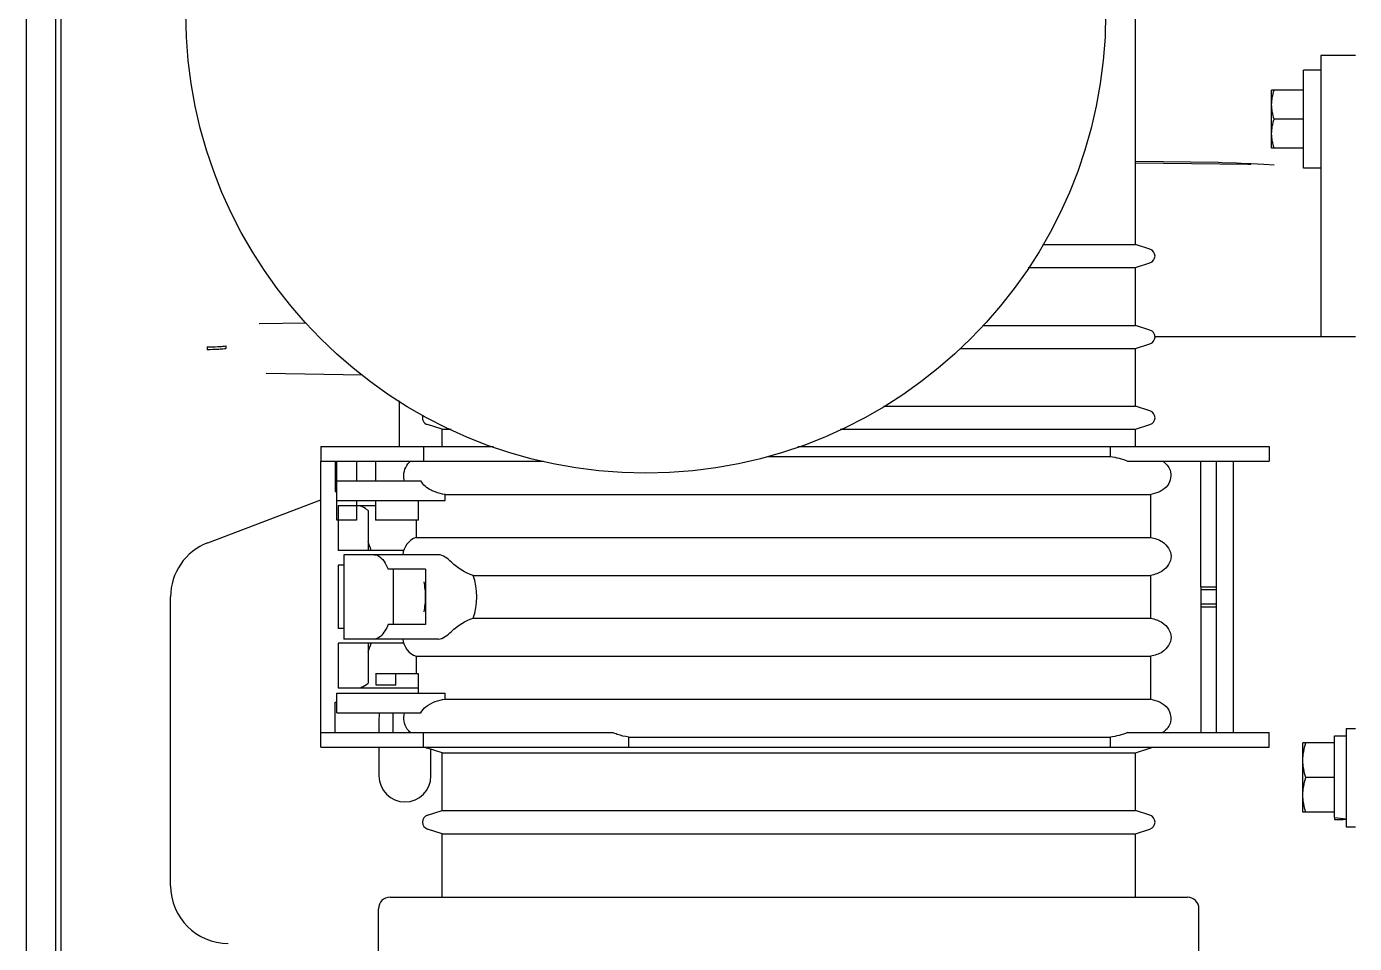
# Model space of a CAD drawing. Header units: millimetres. Extents: x 17886 to 18265, y -8727 to -7321.
# Drawn here: x 18004.721 to 18007.019, y -7649.18 to -7647.592 of the extents above; entities that cross this region are included whole.
import ezdxf

# ---------------------------------------------------------------- set-up
doc = ezdxf.new("R2010")
doc.units = ezdxf.units.MM
doc.layers.add('3551370_DKREDXF_CONTINUOUS_LINE', color=7, linetype='Continuous')
doc.layers.add('3884027_DKREDXF_CONTINUOUS_LINE', color=7, linetype='Continuous')

msp = doc.modelspace()

# ---------------------------------------------------------------- linework, layer by layer
at = {"layer": '3551370_DKREDXF_CONTINUOUS_LINE', "color": 7, "linetype": 'Continuous'}
for p, q in [((18004.77086, -7646.8418), (18004.77086, -7649.80355)), ((18005.03355, -7648.14702), (18005.03355, -7648.15132)), ((18005.06562, -7648.14514), (18005.06562, -7648.14949))]:
    msp.add_line(p, q, dxfattribs=at)
at = {"layer": '3551370_DKREDXF_CONTINUOUS_LINE', "color": 6, "linetype": 'Continuous'}
for p, q in [((18004.72068, -7649.79285), (18004.72068, -7646.8525)), ((18004.78068, -7649.50997), (18004.78068, -7647.05748)), ((18005.20482, -7648.10581), (18005.12352, -7648.10723)), ((18005.13551, -7648.19261), (18005.30217, -7648.19552)), ((18005.36568, -7648.24062), (18005.36568, -7648.31968))]:
    msp.add_line(p, q, dxfattribs=at)
at = {"layer": '3551370_DKREDXF_CONTINUOUS_LINE', "color": 7, "linetype": 'Continuous'}
for points in [[(18005.03355, -7648.14702), (18005.03958, -7648.14701), (18005.04561, -7648.14686), (18005.05163, -7648.14651)], [(18005.03355, -7648.15132), (18005.03958, -7648.15131), (18005.04561, -7648.15117), (18005.05163, -7648.15082)]]:
    msp.add_open_spline(points, degree=3, dxfattribs=at)
for points, knots in [([(18005.05163, -7648.14651), (18005.05297, -7648.14643), (18005.05765, -7648.14611), (18005.06232, -7648.14566), (18005.06562, -7648.14514)], [0, 0, 0, 0, 0.2866463, 1, 1, 1, 1]), ([(18005.05163, -7648.15082), (18005.05297, -7648.15074), (18005.05765, -7648.15044), (18005.06232, -7648.15), (18005.06562, -7648.14949)], [0, 0, 0, 0, 0.2866828, 1, 1, 1, 1])]:
    msp.add_open_spline(points, degree=3, knots=knots, dxfattribs=at)
at = {"layer": '3884027_DKREDXF_CONTINUOUS_LINE', "color": 6, "linetype": 'Continuous'}
for p, q in [((18006.63983, -7647.96968), (18006.63983, -7647.29867)), ((18006.96068, -7647.64268), (18006.96068, -7648.12968)), ((18007.02068, -7647.64268), (18006.96068, -7647.64268)), ((18006.93068, -7647.83768), (18006.93068, -7647.66768)), ((18006.96068, -7647.66768), (18006.93068, -7647.66768)), ((18006.87568, -7647.80268), (18006.87568, -7647.70268)), ((18006.93068, -7647.70268), (18006.87568, -7647.70268)), ((18006.93068, -7647.75268), (18006.88015, -7647.75268)), ((18006.93068, -7647.80268), (18006.87568, -7647.80268)), ((18006.78361, -7647.82799), (18006.63983, -7647.82604)), ((18006.63983, -7647.8281), (18006.83444, -7647.83074)), ((18006.82271, -7647.82923), (18006.81498, -7647.82887)), ((18006.83444, -7647.83074), (18006.83981, -7647.83094)), ((18006.88036, -7647.83243), (18006.86246, -7647.83138)), ((18006.96068, -7647.83768), (18006.93068, -7647.83768)), ((18006.47993, -7647.96968), (18006.63983, -7647.96968)), ((18006.66514, -7647.97777), (18006.63983, -7647.96968)), ((18006.45434, -7648.00968), (18006.63983, -7648.00968)), ((18006.63983, -7648.00968), (18006.66514, -7648.00158)), ((18006.63983, -7648.10968), (18006.63983, -7648.00968)), ((18006.37656, -7648.10968), (18006.63983, -7648.10968)), ((18006.66514, -7648.11777), (18006.63983, -7648.10968)), ((18007.02068, -7648.12968), (18006.67344, -7648.12968)), ((18006.33586, -7648.14968), (18006.63983, -7648.14968)), ((18006.63983, -7648.14968), (18006.66514, -7648.14158)), ((18006.63983, -7648.24968), (18006.63983, -7648.14968)), ((18006.20393, -7648.24968), (18006.63983, -7648.24968)), ((18006.66514, -7648.25777), (18006.63983, -7648.24968)), ((18005.43983, -7648.28968), (18005.41452, -7648.28158)), ((18005.43983, -7648.28968), (18005.45556, -7648.28968)), ((18005.43983, -7648.31968), (18005.43983, -7648.28968)), ((18006.12911, -7648.28968), (18006.63983, -7648.28968)), ((18006.63983, -7648.28968), (18006.66514, -7648.28158)), ((18006.63983, -7648.31968), (18006.63983, -7648.28968)), ((18005.22983, -7648.31968), (18005.52887, -7648.31968)), ((18005.40769, -7648.31968), (18005.40769, -7648.34468)), ((18006.00481, -7648.3368), (18006.5966, -7648.3368)), ((18006.05579, -7648.31968), (18006.87116, -7648.31968)), ((18006.5966, -7648.3368), (18006.5966, -7648.31968)), ((18006.87116, -7648.31968), (18006.87116, -7648.34468)), ((18005.22983, -7648.34468), (18005.61565, -7648.34468)), ((18005.22983, -7648.81468), (18005.22983, -7648.34468)), ((18006.62627, -7648.34468), (18006.87116, -7648.34468)), ((18006.80983, -7648.81468), (18006.80983, -7648.34468)), ((18005.44525, -7648.40255), (18006.66641, -7648.40255)), ((18005.44525, -7648.41268), (18005.44525, -7648.40255)), ((18006.66641, -7648.4768), (18006.66641, -7648.40255)), ((18005.03435, -7648.48619), (18005.22983, -7648.412)), ((18005.25794, -7648.41268), (18005.44525, -7648.41268)), ((18005.25983, -7648.42218), (18005.25983, -7648.49968)), ((18005.39916, -7648.44668), (18005.39916, -7648.41268)), ((18005.31182, -7648.43032), (18005.31182, -7648.49968)), ((18005.39483, -7648.4768), (18006.66641, -7648.4768)), ((18005.43349, -7648.50668), (18005.26983, -7648.50668)), ((18005.25983, -7648.52468), (18005.25983, -7648.63468)), ((18005.41127, -7648.53168), (18005.34652, -7648.53168)), ((18005.35551, -7648.53168), (18005.35551, -7648.62768)), ((18005.4935, -7648.54255), (18006.66641, -7648.54255)), ((18006.66641, -7648.6168), (18006.66641, -7648.54255)), ((18006.75333, -7648.56218), (18006.75333, -7648.59718)), ((18004.96983, -7649.07968), (18004.96983, -7648.57968)), ((18006.75333, -7648.56718), (18006.77983, -7648.56718)), ((18006.77983, -7648.59218), (18006.75333, -7648.59218)), ((18005.4935, -7648.6168), (18006.66641, -7648.6168)), ((18005.43349, -7648.65268), (18005.26983, -7648.65268)), ((18005.25983, -7648.65968), (18005.25983, -7648.73718)), ((18005.37372, -7648.65968), (18005.25983, -7648.65968)), ((18005.31182, -7648.65968), (18005.31182, -7648.72903)), ((18005.39483, -7648.68255), (18006.66641, -7648.68255)), ((18006.66641, -7648.7568), (18006.66641, -7648.68255)), ((18005.25794, -7648.74668), (18005.44525, -7648.74668)), ((18005.25983, -7648.73718), (18005.39916, -7648.73718)), ((18005.44525, -7648.7568), (18005.44525, -7648.74668)), ((18005.44525, -7648.7568), (18006.66641, -7648.7568)), ((18005.33068, -7648.78968), (18005.33068, -7648.81468)), ((18005.22983, -7648.81468), (18005.73503, -7648.81468)), ((18005.40769, -7648.83968), (18005.40769, -7648.81468)), ((18006.62627, -7648.81468), (18006.87116, -7648.81468)), ((18006.87116, -7648.83968), (18006.87116, -7648.81468)), ((18007.00468, -7648.80768), (18007.00468, -7648.97768)), ((18007.00468, -7648.80768), (18007.02068, -7648.80768)), ((18005.22983, -7648.83968), (18006.87116, -7648.83968)), ((18005.33068, -7648.83968), (18005.33068, -7648.88968)), ((18005.43983, -7648.84968), (18005.41452, -7648.84158)), ((18005.76301, -7648.83968), (18005.76301, -7648.82255)), ((18005.76301, -7648.82255), (18006.5966, -7648.82255)), ((18006.5966, -7648.83968), (18006.5966, -7648.82255)), ((18006.63983, -7648.84968), (18006.66514, -7648.84158)), ((18006.92968, -7648.95268), (18006.92968, -7648.83268)), ((18006.98468, -7648.83268), (18006.92968, -7648.83268)), ((18006.98468, -7648.96174), (18006.98468, -7648.82018)), ((18006.98468, -7648.82018), (18007.00468, -7648.82018)), ((18005.42068, -7648.88968), (18005.42068, -7648.84355)), ((18005.43983, -7648.94968), (18005.43983, -7648.84968)), ((18005.43983, -7648.84968), (18006.63983, -7648.84968)), ((18006.63983, -7648.94968), (18006.63983, -7648.84968)), ((18006.98468, -7648.89268), (18006.93504, -7648.89268)), ((18005.41452, -7648.95777), (18005.43983, -7648.94968)), ((18005.43983, -7648.94968), (18006.63983, -7648.94968)), ((18006.66514, -7648.95777), (18006.63983, -7648.94968)), ((18006.98468, -7648.95268), (18006.92968, -7648.95268)), ((18007.00468, -7648.97768), (18007.02068, -7648.97768)), ((18005.43983, -7648.98968), (18005.41452, -7648.98158)), ((18005.43983, -7649.09968), (18005.43983, -7648.98968)), ((18005.43983, -7648.98968), (18006.63983, -7648.98968)), ((18006.63983, -7648.98968), (18006.66514, -7648.98158)), ((18006.63983, -7649.09968), (18006.63983, -7648.98968)), ((18005.34983, -7649.09968), (18006.72983, -7649.09968)), ((18005.32983, -7649.21968), (18005.32983, -7649.11968)), ((18006.74983, -7649.21968), (18006.74983, -7649.11968))]:
    msp.add_line(p, q, dxfattribs=at)
at = {"layer": '3884027_DKREDXF_CONTINUOUS_LINE', "color": 7, "linetype": 'Continuous'}
for p, q in [((18005.22983, -7648.31968), (18005.22983, -7648.34468)), ((18005.25483, -7648.34468), (18005.25483, -7648.39718)), ((18005.25794, -7648.44668), (18005.25794, -7648.34468)), ((18005.29194, -7648.34468), (18005.29194, -7648.37868)), ((18005.32458, -7648.34468), (18005.32458, -7648.37868)), ((18006.75333, -7648.56218), (18006.75333, -7648.34468)), ((18006.77983, -7648.34468), (18006.77983, -7648.81468)), ((18005.25794, -7648.37868), (18005.40336, -7648.37868)), ((18005.25483, -7648.39718), (18005.25794, -7648.39718)), ((18005.32458, -7648.42218), (18005.25983, -7648.42218)), ((18005.29194, -7648.41268), (18005.29194, -7648.44668)), ((18005.32458, -7648.41268), (18005.32458, -7648.44668)), ((18005.29194, -7648.44668), (18005.25794, -7648.44668)), ((18005.39916, -7648.44668), (18005.32458, -7648.44668)), ((18005.39483, -7648.44668), (18005.39483, -7648.4768)), ((18005.37372, -7648.49968), (18005.25983, -7648.49968)), ((18005.26983, -7648.50668), (18005.26983, -7648.65268)), ((18005.26983, -7648.52468), (18005.25983, -7648.52468)), ((18005.41127, -7648.53168), (18005.41127, -7648.62768)), ((18006.75333, -7648.56218), (18006.77983, -7648.56218)), ((18006.75333, -7648.59718), (18006.75333, -7648.81468)), ((18006.75333, -7648.59718), (18006.77983, -7648.59718)), ((18005.26983, -7648.63468), (18005.25983, -7648.63468)), ((18005.41127, -7648.62768), (18005.34652, -7648.62768)), ((18005.39483, -7648.68255), (18005.39483, -7648.71268)), ((18005.39916, -7648.71268), (18005.32458, -7648.71268)), ((18005.32594, -7648.73268), (18005.32594, -7648.71268)), ((18005.35994, -7648.73268), (18005.35994, -7648.71268)), ((18005.39916, -7648.74668), (18005.39916, -7648.71268)), ((18005.25794, -7648.78068), (18005.25794, -7648.74668)), ((18005.35994, -7648.73268), (18005.32594, -7648.73268)), ((18005.25483, -7648.81468), (18005.25483, -7648.76218)), ((18005.25483, -7648.76218), (18005.25794, -7648.76218)), ((18005.25794, -7648.78068), (18005.40336, -7648.78068)), ((18005.35483, -7648.78068), (18005.35483, -7648.81468)), ((18005.22983, -7648.83968), (18005.22983, -7648.81468)), ((18006.98468, -7648.96174), (18006.98468, -7648.96518))]:
    msp.add_line(p, q, dxfattribs=at)
at = {"layer": '3884027_DKREDXF_CONTINUOUS_LINE', "color": 6, "linetype": 'Continuous'}
for points in [[(18006.81498, -7647.82887), (18006.78972, -7647.8281), (18006.78361, -7647.828)], [(18006.86246, -7647.83138), (18006.84002, -7647.83014), (18006.82271, -7647.82923)]]:
    msp.add_lwpolyline(points, dxfattribs=at)
msp.add_circle((18005.79233, -7647.56968), 0.79603, dxfattribs=at)
for centre, radius, start, end in [((18006.66133, -7647.98968), 0.0125, 287.73563, 72.26437), ((18006.66133, -7648.12968), 0.0125, 287.73563, 72.26437), ((18005.41833, -7648.26968), 0.0125, 159.42163, 252.26437), ((18006.66133, -7648.26968), 0.0125, 287.73563, 72.26437), ((18005.06983, -7648.57968), 0.1, 110.78275, 180), ((18005.08097, -7648.56997), 0.24634, 16.67847, 20.42347), ((18005.08097, -7648.58938), 0.24634, 339.57642, 343.32154), ((18005.37568, -7648.78968), 0.045, 168.32482, 180), ((18005.41833, -7648.82968), 0.0125, 235.68985, 252.26437), ((18006.66133, -7648.82968), 0.0125, 287.73563, 304.31015), ((18005.37568, -7648.88968), 0.045, 180, 0), ((18005.41833, -7648.96968), 0.0125, 107.73563, 252.26437), ((18006.66133, -7648.96968), 0.0125, 287.73563, 72.26437), ((18005.06983, -7649.07968), 0.1, 180, 270), ((18005.34983, -7649.11968), 0.02, 90, 180), ((18006.72983, -7649.11968), 0.02, 0, 90)]:
    msp.add_arc(centre, radius, start, end, dxfattribs=at)
at = {"layer": '3884027_DKREDXF_CONTINUOUS_LINE', "color": 7, "linetype": 'Continuous'}
for centre, start, end in [((18005.40683, -7648.50968), 110.05104, 175.0829), ((18005.40683, -7648.64968), 184.9171, 249.94896)]:
    msp.add_arc(centre, 0.035, start, end, dxfattribs=at)
for centre, start_param, end_param in [((18007.03201, -7648.89268), 7.544694, 7.6773206), ((18006.98468, -7648.89268), 7.8539816, 7.9829757)]:
    msp.add_ellipse(centre, major_axis=(-0.15548, 0), ratio=0.4663077, start_param=start_param, end_param=end_param, dxfattribs=at)
at = {"layer": '3884027_DKREDXF_CONTINUOUS_LINE', "color": 6, "linetype": 'Continuous'}
for points in [[(18006.87568, -7647.72768), (18006.87568, -7647.71921), (18006.87747, -7647.71071), (18006.88015, -7647.70268)], [(18006.88015, -7647.75268), (18006.87747, -7647.74465), (18006.87568, -7647.73614), (18006.87568, -7647.72768)], [(18006.87568, -7647.77768), (18006.87568, -7647.76921), (18006.87747, -7647.76071), (18006.88015, -7647.75268)], [(18006.88015, -7647.80268), (18006.87747, -7647.79465), (18006.87568, -7647.78614), (18006.87568, -7647.77768)], [(18006.5966, -7648.3368), (18006.60673, -7648.33821), (18006.61694, -7648.34047), (18006.62627, -7648.34468)], [(18005.44525, -7648.40255), (18005.43927, -7648.40158), (18005.43332, -7648.40017), (18005.42764, -7648.39808)], [(18005.4935, -7648.6168), (18005.5021, -7648.59359), (18005.5021, -7648.56576), (18005.4935, -7648.54255)], [(18005.29991, -7648.73628), (18005.30433, -7648.73485), (18005.30832, -7648.73208), (18005.31182, -7648.72903)], [(18005.74299, -7648.81779), (18005.74029, -7648.81688), (18005.73763, -7648.81585), (18005.73503, -7648.81468)], [(18005.76301, -7648.82255), (18005.75624, -7648.82149), (18005.74949, -7648.81998), (18005.74299, -7648.81779)], [(18006.62627, -7648.81468), (18006.61694, -7648.81888), (18006.60673, -7648.82114), (18006.5966, -7648.82255)], [(18006.92968, -7648.86268), (18006.92968, -7648.85252), (18006.93183, -7648.84231), (18006.93504, -7648.83268)], [(18006.93504, -7648.89268), (18006.93183, -7648.88304), (18006.92968, -7648.87283), (18006.92968, -7648.86268)], [(18006.92968, -7648.92268), (18006.92968, -7648.91252), (18006.93183, -7648.90231), (18006.93504, -7648.89268)], [(18006.93504, -7648.95268), (18006.93183, -7648.94304), (18006.92968, -7648.93283), (18006.92968, -7648.92268)]]:
    msp.add_open_spline(points, degree=3, dxfattribs=at)
for points, knots in [([(18005.37491, -7648.37868), (18005.37399, -7648.37548), (18005.3723, -7648.36321), (18005.37847, -7648.35057), (18005.38513, -7648.34468)], [0, 0, 0, 0, 0.2720694, 1, 1, 1, 1]), ([(18006.68681, -7648.34468), (18006.6925, -7648.34841), (18006.70433, -7648.36079), (18006.69855, -7648.39214), (18006.67736, -7648.40034), (18006.66641, -7648.40255)], [0, 0, 0, 0, 0.253999, 0.5831019, 1, 1, 1, 1]), ([(18005.42764, -7648.39808), (18005.42537, -7648.39725), (18005.41579, -7648.39323), (18005.40667, -7648.38602), (18005.40336, -7648.37868)], [0, 0, 0, 0, 0.2309549, 1, 1, 1, 1]), ([(18005.31182, -7648.43032), (18005.31037, -7648.42906), (18005.30536, -7648.42511), (18005.29904, -7648.42218), (18005.29451, -7648.42218)], [0, 0, 0, 0, 0.2980204, 1, 1, 1, 1]), ([(18006.66641, -7648.4768), (18006.67346, -7648.47822), (18006.68991, -7648.48309), (18006.70826, -7648.50964), (18006.68994, -7648.53626), (18006.67346, -7648.54113), (18006.66641, -7648.54255)], [0, 0, 0, 0, 0.212009, 0.4995448, 0.7879924, 1, 1, 1, 1]), ([(18005.32255, -7648.50668), (18005.32468, -7648.50668), (18005.33651, -7648.5105), (18005.34272, -7648.52266), (18005.34652, -7648.53168)], [0, 0, 0, 0, 0.1791835, 1, 1, 1, 1]), ([(18005.4935, -7648.54255), (18005.47942, -7648.53865), (18005.46079, -7648.52509), (18005.44218, -7648.50668), (18005.43349, -7648.50668)], [0, 0, 0, 0, 0.6269454, 1, 1, 1, 1]), ([(18005.34652, -7648.62768), (18005.34497, -7648.63136), (18005.33998, -7648.6415), (18005.33035, -7648.65268), (18005.32255, -7648.65268)], [0, 0, 0, 0, 0.3387743, 1, 1, 1, 1]), ([(18005.43349, -7648.65268), (18005.44218, -7648.65268), (18005.46079, -7648.63426), (18005.47942, -7648.6207), (18005.4935, -7648.6168)], [0, 0, 0, 0, 0.3730551, 1, 1, 1, 1]), ([(18006.66641, -7648.6168), (18006.67346, -7648.61822), (18006.68991, -7648.62309), (18006.70826, -7648.64964), (18006.68994, -7648.67626), (18006.67346, -7648.68113), (18006.66641, -7648.68255)], [0, 0, 0, 0, 0.212009, 0.4995448, 0.7879924, 1, 1, 1, 1]), ([(18005.40336, -7648.78068), (18005.4053, -7648.77637), (18005.41666, -7648.76342), (18005.4336, -7648.75871), (18005.44525, -7648.7568)], [0, 0, 0, 0, 0.2858888, 1, 1, 1, 1]), ([(18006.66641, -7648.7568), (18006.67735, -7648.75901), (18006.69857, -7648.76721), (18006.70433, -7648.79859), (18006.69248, -7648.81095), (18006.68681, -7648.81468)], [0, 0, 0, 0, 0.4166934, 0.7466999, 1, 1, 1, 1])]:
    msp.add_open_spline(points, degree=3, knots=knots, dxfattribs=at)
at = {"layer": '3884027_DKREDXF_CONTINUOUS_LINE', "color": 7, "linetype": 'Continuous'}
for points in [[(18005.41127, -7648.57968), (18005.41127, -7648.57095), (18005.4104, -7648.56218), (18005.4086, -7648.55364)], [(18005.40865, -7648.6055), (18005.41041, -7648.59703), (18005.41127, -7648.58833), (18005.41127, -7648.57968)]]:
    msp.add_open_spline(points, degree=3, dxfattribs=at)
msp.add_open_spline([(18005.38513, -7648.81468), (18005.38305, -7648.81283), (18005.3748, -7648.80383), (18005.37231, -7648.7897), (18005.37491, -7648.78068)], degree=3, knots=[0, 0, 0, 0, 0.2283841, 1, 1, 1, 1], dxfattribs=at)

doc.saveas('drawing.dxf')
